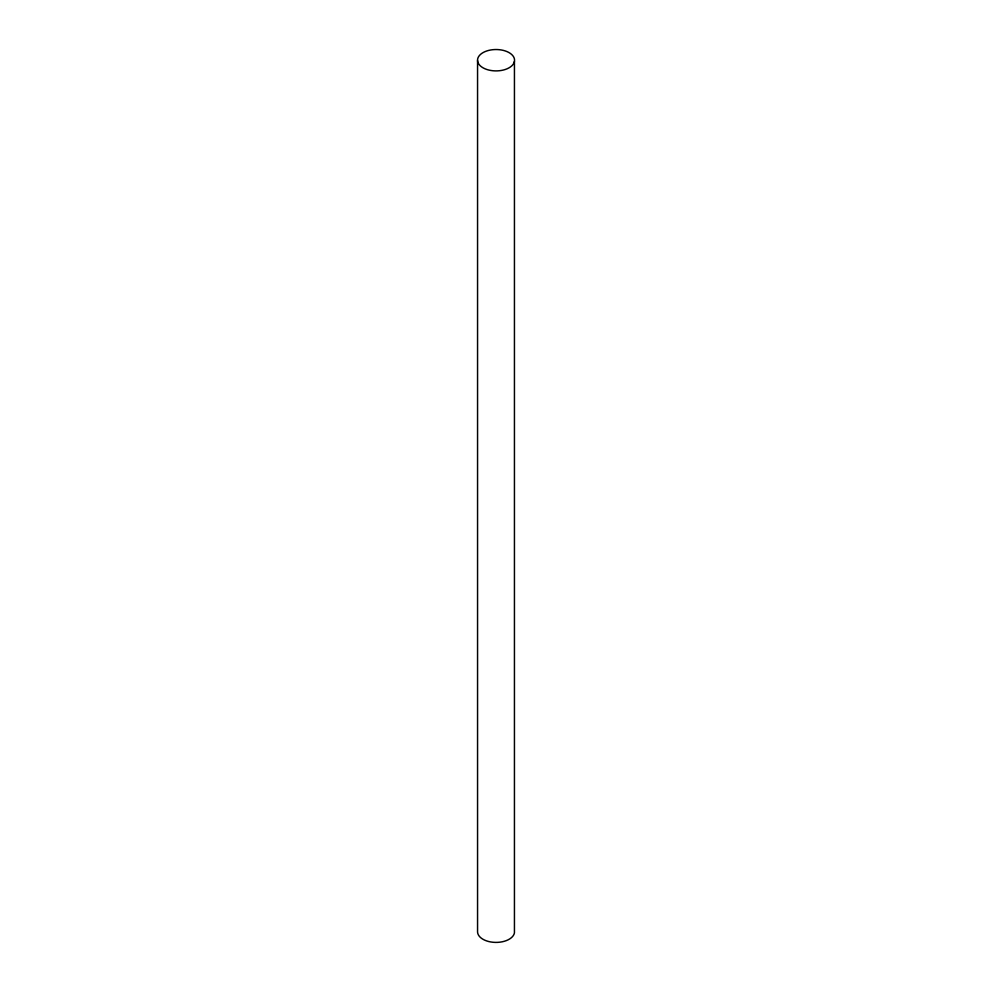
<?xml version="1.0" encoding="UTF-8"?>
<svg xmlns="http://www.w3.org/2000/svg" width="992" height="992" viewBox="0 0 992 992"><rect width="100%" height="100%" fill="white"/><g stroke="black" fill="none" stroke-linecap="round" stroke-linejoin="round"><path stroke-width="1.49" d="M514.439 61.417A18.513 10.689 0 0 1 485.063 68.82A18.513 10.689 0 0 1 488.647 50.418A18.513 10.689 0 0 1 514.439 61.417L514.439 932.914A18.513 10.689 0 0 1 495.355 942.4A18.513 10.689 0 0 1 477.561 932.12L477.561 60.624"/></g></svg>
